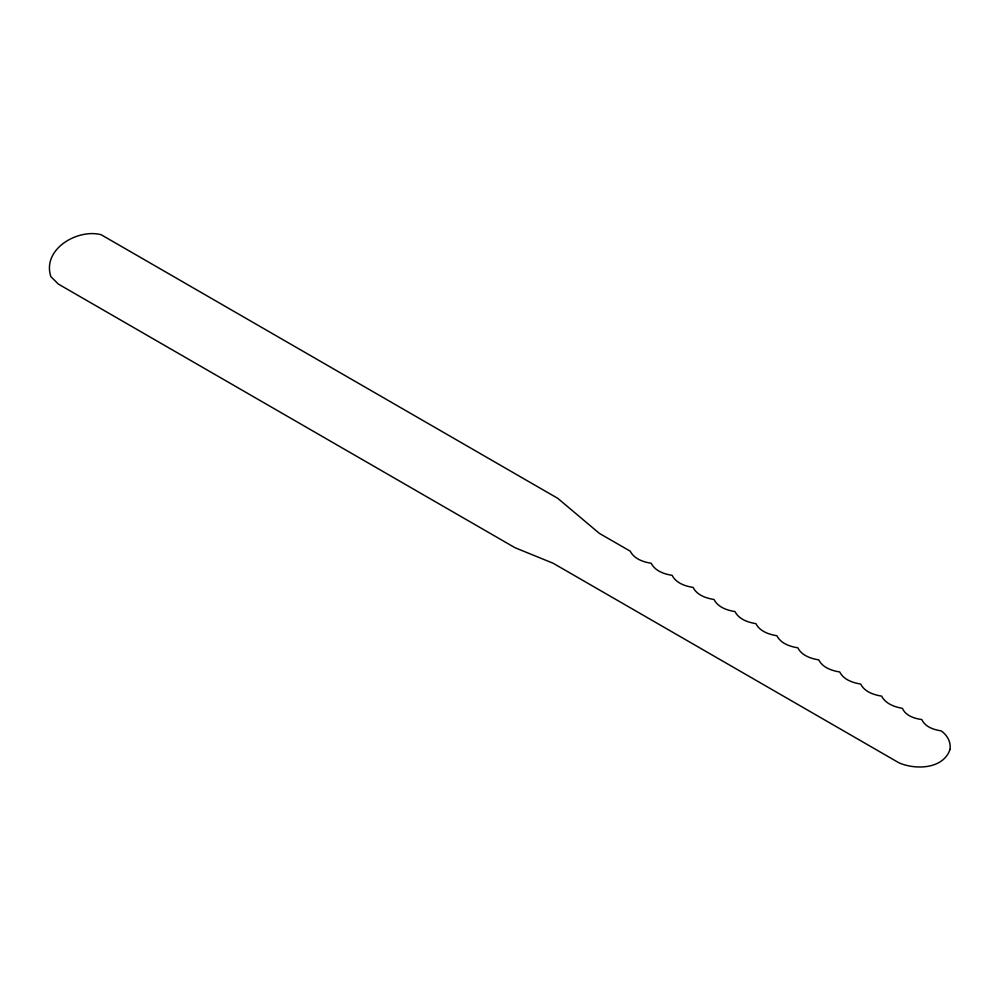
<?xml version="1.0" encoding="UTF-8"?>
<svg xmlns="http://www.w3.org/2000/svg" width="1000" height="1000" viewBox="0 0 1000 1000"><rect width="100%" height="100%" fill="white"/><g stroke="black" fill="none" stroke-linecap="round" stroke-linejoin="round"><path stroke-width="1.5" d="M950 749.438C943.312 769.262 915.462 770.037 898.975 762.825L553.112 563.237L515.025 547.725L58.388 284.088L50.875 276.675C41.788 249.075 77.763 228.475 101.137 234.713L557.775 498.35L599.412 533.413L630.25 551.188C634.125 558.913 643.213 561.975 651.2 563.275C655.075 570.988 664.163 574.062 672.138 575.35C676.025 583.062 685.1 586.138 693.088 587.425C696.963 595.138 706.05 598.212 714.038 599.5C717.913 607.212 727 610.288 734.987 611.575C738.863 619.288 747.95 622.362 755.925 623.65C759.812 631.362 768.888 634.438 776.875 635.725C780.75 643.45 789.837 646.513 797.825 647.812C801.7 655.525 810.788 658.587 818.775 659.887C822.625 667.6 831.737 670.688 839.725 671.963C843.575 679.675 852.688 682.763 860.662 684.038C864.513 691.75 873.637 694.837 881.612 696.112C885.512 703.737 894.45 706.925 902.375 708.337C905.612 715.738 914.4 718.538 921.812 719.55C925.075 726.9 933.75 729.75 941.125 730.85C947.15 735.013 951.2 741.988 950 749.438"/></g></svg>
